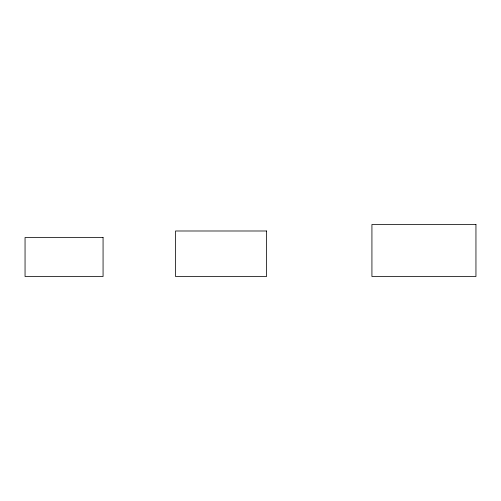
<?xml version="1.0" encoding="UTF-8"?>
<svg xmlns="http://www.w3.org/2000/svg" width="501" height="501" viewBox="0 0 501 501"><rect width="100%" height="100%" fill="white"/><g stroke="black" fill="none" stroke-linecap="round" stroke-linejoin="round"><path stroke-width="0.75" d="M475.95 224.492L371.924 224.492L371.924 276.508L475.95 276.508L475.95 224.492M266.551 230.992L175.525 230.992L175.525 276.508L266.551 276.508L266.551 230.992M103.068 237.499L25.05 237.499L25.05 276.508L103.068 276.508L103.068 237.499"/></g></svg>
